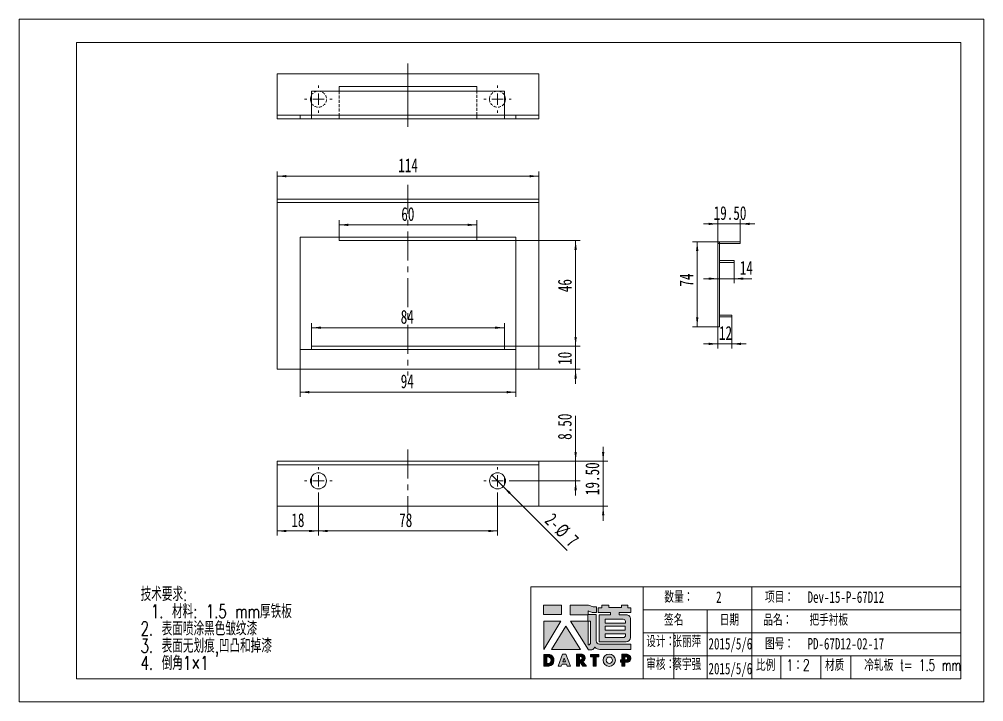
# Model space of a CAD drawing. Header units: millimetres. Extents: x 0 to 840, y 0 to 594.
import ezdxf

# ---------------------------------------------------------------- set-up
doc = ezdxf.new("R2010")
doc.units = ezdxf.units.MM
doc.header["$LTSCALE"] = 2
doc.linetypes.add('CENTERX2', pattern=[20.319999999999997, 12.7, -2.54, 2.54, -2.54])
doc.linetypes.add('HIDDEN', pattern=[1.905, 1.27, -0.635])
doc.layers.add('A-TITLEBLOCK', color=7, linetype='Continuous', lineweight=15)
doc.styles.add('SLDTEXTSTYLE0', font='TXT', dxfattribs={"width": 0.7, "bigfont": 'bigfont'})
doc.styles.add('SLDTEXTSTYLE1', font='TXT', dxfattribs={"width": 0.7})
doc.styles.add('SLDTEXTSTYLE2', font='TXT', dxfattribs={"width": 0.6538461538461539, "bigfont": 'bigfont'})
doc.dimstyles.new('SLDDIMSTYLE0', dxfattribs={"dimtxt": 12, "dimasz": 8.16, "dimexe": 0, "dimexo": 0.0625, "dimgap": 3, "dimtad": 2, "dimrnd": 1e-09, "dimzin": 4, "dimdsep": 46, "dimtxsty": 'SLDTEXTSTYLE1', "dimsah": 1, "dimcen": 0.09, "dimadec": 0, "dimazin": 1, "dimtfac": 1, "dimtmove": 0, "dimatfit": 0, "dimfxl": 0, "dimfrac": 2, "dimtolj": 1, "dimtzin": 12, "dimarcsym": 0})
doc.dimstyles.new('SLDDIMSTYLE1', dxfattribs={"dimtxt": 12, "dimasz": 8.16, "dimexe": 0, "dimexo": 0.0625, "dimgap": 3, "dimtad": 2, "dimrnd": 1e-09, "dimzin": 12, "dimdsep": 46, "dimtxsty": 'SLDTEXTSTYLE1', "dimsah": 1, "dimcen": 0.09, "dimadec": 0, "dimazin": 3, "dimtfac": 1, "dimtmove": 0, "dimatfit": 0, "dimfxl": 0, "dimfrac": 2, "dimtolj": 1, "dimtzin": 12, "dimarcsym": 0})
doc.dimstyles.new('SLDDIMSTYLE2', dxfattribs={"dimtxt": 12, "dimasz": 8.16, "dimexe": 0, "dimexo": 0.0625, "dimgap": 3, "dimtad": 2, "dimrnd": 1e-09, "dimzin": 12, "dimdsep": 46, "dimtxsty": 'SLDTEXTSTYLE1', "dimsah": 1, "dimcen": 0.09, "dimadec": 0, "dimazin": 3, "dimtfac": 1, "dimtofl": 0, "dimtmove": 0, "dimatfit": 3, "dimfxl": 0, "dimfrac": 2, "dimtolj": 1, "dimtzin": 12, "dimarcsym": 0})
doc.dimstyles.new('SLDDIMSTYLE3', dxfattribs={"dimtxt": 12, "dimasz": 8.16, "dimexe": 0, "dimexo": 0.0625, "dimgap": 3, "dimtad": 2, "dimlfac": 0.5, "dimrnd": 1e-09, "dimzin": 12, "dimdsep": 46, "dimtxsty": 'SLDTEXTSTYLE1', "dimsah": 1, "dimcen": 0.09, "dimadec": 0, "dimazin": 3, "dimtfac": 1, "dimtofl": 0, "dimtmove": 0, "dimatfit": 3, "dimfxl": 0, "dimfrac": 2, "dimtolj": 1, "dimtzin": 12, "dimarcsym": 0})
doc.dimstyles.new('SLDDIMSTYLE4', dxfattribs={"dimtxt": 12, "dimasz": 8.16, "dimexe": 0, "dimexo": 0.0625, "dimgap": 3, "dimtad": 2, "dimlfac": 0.5, "dimrnd": 1e-09, "dimzin": 12, "dimdsep": 46, "dimtxsty": 'SLDTEXTSTYLE1', "dimsah": 1, "dimcen": 0.09, "dimadec": 0, "dimazin": 3, "dimtfac": 1, "dimtmove": 0, "dimatfit": 0, "dimfxl": 0, "dimfrac": 2, "dimtolj": 1, "dimtzin": 12, "dimarcsym": 0})
doc.dimstyles.new('SLDDIMSTYLE5', dxfattribs={"dimtxt": 12, "dimasz": 8.16, "dimexe": 0, "dimexo": 0.0625, "dimgap": 3, "dimtad": 2, "dimlfac": 0.5, "dimrnd": 1e-09, "dimzin": 4, "dimdsep": 46, "dimtxsty": 'SLDTEXTSTYLE1', "dimsah": 1, "dimcen": 0.09, "dimadec": 0, "dimazin": 1, "dimtfac": 1, "dimtmove": 0, "dimatfit": 0, "dimfxl": 0, "dimfrac": 2, "dimtolj": 1, "dimtzin": 12, "dimarcsym": 0})
doc.dimstyles.new('SLDDIMSTYLE6', dxfattribs={"dimtxt": 12, "dimasz": 8.16, "dimexe": 0, "dimexo": 0.0625, "dimgap": 3, "dimtad": 2, "dimlfac": 0.5, "dimrnd": 1e-09, "dimzin": 12, "dimdsep": 46, "dimtxsty": 'SLDTEXTSTYLE1', "dimblk1": 'NONE', "dimsah": 1, "dimcen": 0, "dimadec": 0, "dimazin": 3, "dimtfac": 1, "dimtmove": 0, "dimatfit": 3, "dimldrblk": 'NONE', "dimfxl": 0, "dimfrac": 2, "dimtolj": 1, "dimtzin": 12, "dimarcsym": 0})

# ---------------------------------------------------------------- blocks, each defined once
blk = doc.blocks.new('块1')
at = {"linetype": 'Continuous'}
for color, points in [(12, [(15.4596455370124, 44.97355476996511), (15.4596455370124, 53.12236448196359), (-0.1372216441455354, 53.12236448196359), (-0.1372216441455354, 44.97355476996511)]), (12, [(-0.09543941307166293, 14.69460401760685), (14.95752573838749, 39.27206897076373), (-0.09543941307166293, 39.27206897076373)]), (12, [(31.88152853378735, 14.53088856560631), (19.13025121949497, 34.81193337682812), (6.825017551659649, 14.53088856560631)]), (8, [(47.79139594009808, 8.12742517421713), (47.79139594009808, 10.38120950228294), (40.67045756725874, 10.38120950228294), (40.67045756725874, 8.122031448080987), (42.89224604904918, 8.122031448080987), (42.89224604904918, -0.01900495269184162), (45.55238145046637, -0.01900495269184162), (45.55238145046637, 8.12742517421713)])]:
    blk.add_hatch(color=color, dxfattribs=at).paths.add_polyline_path(points, flags=0)
h = blk.add_hatch(color=12, dxfattribs=at)
edge = h.paths.add_edge_path(flags=0)
edge.add_line((38.76789999379105, 45.12124768258788), (38.76789999379105, 48.16997205902108))
edge.add_line((38.76789999379105, 48.16997205902108), (42.21016944663182, 46.68289003672156))
edge.add_line((42.21016944663182, 46.68289003672156), (45.9317201307783, 46.68289003672156))
edge.add_line((45.9317201307783, 46.68289003672156), (45.9317201307783, 51.60847246798652))
edge.add_line((45.9317201307783, 51.60847246798652), (42.8614591419766, 51.60847246798652))
edge.add_line((42.8614591419766, 51.60847246798652), (38.86099373715291, 53.18835830755006))
edge.add_line((38.86099373715291, 53.18835830755006), (22.82944474499205, 53.18835830755006))
edge.add_line((22.82944474499205, 53.18835830755006), (22.82944474499205, 44.85806557514632))
edge.add_line((22.82944474499205, 44.85806557514632), (38.42777796928521, 44.85806557514632))
edge.add_line((38.42777796928521, 44.85806557514632), (38.42777796928521, 44.68959095305915))
edge.add_line((38.42777796928521, 44.68959095305915), (38.42777796928521, 39.36534870503715))
edge.add_line((38.42777796928521, 39.36534870503715), (23.3018771687441, 39.36534870503715))
edge.add_line((23.3018771687441, 39.36534870503715), (38.85989420500314, 14.32735472361125))
edge.add_line((38.85989420500314, 14.32735472361125), (41.94069985035776, 14.32735472361125))
edge.add_arc((41.26090646930182, 17.27629516646864), 3.026279692369295, 282.9811251691751, 345.4172256101924)
edge.add_line((44.18969428837948, 16.51434327345369), (44.18969428837939, 16.62968258682553))
edge.add_line((44.18969428837939, 16.62968258682553), (44.46139510706749, 16.62968258682553))
edge.add_arc((50.27450662388722, 22.80613356426249), 8.481792981655811, 226.7357971412295, 259.3209385163939)
edge.add_line((48.70276667739407, 14.47124030014306), (75.73747808626996, 14.47124030014296))
edge.add_line((75.73747808626996, 14.47124030014296), (75.73747808626996, 19.21978160307659))
edge.add_line((75.73747808626996, 19.21978160307659), (48.58762824408925, 19.21978160307687))
edge.add_arc((48.5876282440515, 22.17696159563977), 2.95717999256276, 180.0000000007004, 270.0000000007314, ccw=False)
edge.add_line((45.63044825148874, 22.17696159560362), (45.63044825148888, 45.12124768258788))
edge.add_line((45.63044825148888, 45.12124768258788), (38.76789999379105, 45.12124768258788))
edge = h.paths.add_edge_path(flags=0)
edge.add_line((39.41845440429393, 18.64423929701617), (38.5780473981493, 18.64423929701617))
edge.add_line((38.5780473981493, 18.64423929701617), (38.58501110354163, 39.25890193341501))
edge.add_line((38.58501110354163, 39.25890193341501), (40.56710152110044, 39.25858465542663))
edge.add_line((40.56710152110044, 39.25858465542663), (40.56710152110044, 19.82560142344691))
edge.add_arc((36.69821349452629, 22.43824971439933), 4.668428606542609, 305.6398792732127, 325.968963113898, ccw=False)
h = blk.add_hatch(color=12, dxfattribs=at)
edge = h.paths.add_edge_path(flags=0)
edge.add_line((75.69093121442305, 46.68542826076473), (75.69093121442305, 50.91886871813395))
edge.add_line((75.69093121442305, 50.91886871813395), (73.28552082021854, 50.91886871813395))
edge.add_line((73.28552082021854, 50.91886871813395), (73.28552082021854, 53.20707771000742))
edge.add_line((73.28552082021854, 53.20707771000742), (67.78749227858239, 53.20707771000742))
edge.add_line((67.78749227858239, 53.20707771000742), (67.78749227858239, 51.03324743993018))
edge.add_line((67.78749227858239, 51.03324743993018), (56.56273245479993, 51.03324743993018))
edge.add_line((56.56273245479993, 51.03324743993018), (56.56273245479993, 53.32145643179415))
edge.add_line((56.56273245479993, 53.32145643179415), (50.68389919003803, 53.32145643179415))
edge.add_line((50.68389919003803, 53.32145643179415), (50.68389919003803, 50.99089082591806))
edge.add_line((50.68389919003803, 50.99089082591806), (47.43551395142909, 50.99089082591806))
edge.add_line((47.43551395142909, 50.99089082591806), (47.43551395142909, 46.77252107390677))
edge.add_line((47.43551395142909, 46.77252107390677), (58.15522189015076, 46.77252107390677))
edge.add_line((58.15522189015076, 46.77252107390677), (58.15522189015076, 44.90676774932623))
edge.add_line((58.15522189015076, 44.90676774932623), (48.1663364909133, 44.90676774932623))
edge.add_line((48.1663364909133, 44.90676774932623), (48.1663364909133, 21.28510279454743))
edge.add_line((48.1663364909133, 21.28510279454743), (71.87973834242777, 21.28510279454743))
edge.add_arc((71.8797383424644, 24.98157778516709), 3.696474990619765, 269.9999999994329, 359.9999999994308)
edge.add_line((75.57621333308417, 24.98157778513031), (75.57621333308427, 41.15825916545758))
edge.add_arc((71.87973834244609, 41.15825916543933), 3.696474990638222, 2.828264897405108e-10, 90.00000000028393)
edge.add_line((71.87973834242777, 44.85473415607755), (65.61115113613657, 44.85473415607759))
edge.add_line((65.61115113613657, 44.85473415607759), (65.61115113613657, 46.68542826076473))
edge.add_line((65.61115113613657, 46.68542826076473), (75.69093121442305, 46.68542826076473))
h.paths.add_polyline_path([(53.47011430738048, 31.35360309238698), (53.47011430738048, 34.78607521918592), (70.99446179674538, 34.78607521918592), (70.99446179674538, 31.35360309238698)], flags=0)
edge = h.paths.add_edge_path(flags=0)
edge.add_line((53.3553964263226, 40.85020978126384), (69.26094218231292, 40.85020978126384))
edge.add_arc((69.2609421822491, 39.00197228603129), 1.848237495232656, -1.9737740331038367e-09, 89.99999999802071, ccw=False)
edge.add_line((71.10917967748186, 39.00197228596765), (71.10917967748186, 37.6464950980746))
edge.add_line((71.10917967748186, 37.6464950980746), (53.3553964263226, 37.6464950980746))
edge.add_line((53.3553964263226, 37.6464950980746), (53.3553964263226, 40.85020978126384))
edge = h.paths.add_edge_path(flags=0)
edge.add_line((53.47011430738048, 24.94633236490662), (53.47011430738048, 28.26442576994581))
edge.add_line((53.47011430738048, 28.26442576994581), (71.22353104790234, 28.26442576994581))
edge.add_line((71.22353104790234, 28.26442576994581), (71.22353104790234, 26.79456986019685))
edge.add_arc((69.37529355265846, 26.79456986015036), 1.848237495243809, -89.99999999855493, 1.440412233932875e-09, ccw=False)
edge.add_line((69.3752935527051, 24.94633236490655), (53.47011430738048, 24.94633236490662))
h = blk.add_hatch(color=8, dxfattribs=at)
edge = h.paths.add_edge_path(flags=0)
edge.add_arc((3.563071413202113, 5.273350855589127), 5.322103356659917, 278.6604405932824, 432.3203452583787)
edge.add_line((5.179366312329847, 10.34408797537993), (0.01524684934950393, 10.34408797537993))
edge.add_line((0.01524684934950393, 10.34408797537993), (0.01524684934950393, 0.01192965307985183))
edge.add_line((0.01524684934950393, 0.01192965307985142), (4.364464618037744, 0.01192965307985142))
edge = h.paths.add_edge_path(flags=0)
edge.add_line((2.635432573056873, 8.081419863129932), (4.241728805396194, 8.081419863129932))
edge.add_arc((3.153678847341634, 5.137238590235699), 3.138798508806139, -65.78573481728489, 69.71773257233048, ccw=False)
edge.add_line((4.441057418883898, 2.274597765329883), (2.635432573056873, 2.274597765329883))
edge.add_line((2.635432573056873, 2.274597765329883), (2.635432573056873, 8.081419863129932))
h = blk.add_hatch(color=8, dxfattribs=at)
h.paths.add_polyline_path([(23.14757612124385, -0.02154317673844566), (19.16910136443273, 10.42911848144595), (16.22198800541353, 10.42911848144595), (12.4318998014098, 0.0008249228036598524), (15.22361258076066, 0.0008249228036598524), (15.88039993783019, 1.84896931795046), (19.6624249042785, 1.84896931795046), (20.33350618268459, -0.02154317673844566)], flags=0)
h.paths.add_polyline_path([(16.59656204531268, 3.840999289555347), (17.74667294189825, 7.117846553579366), (18.93966560265725, 3.840999289555347)], flags=0)
h = blk.add_hatch(color=8, dxfattribs=at)
edge = h.paths.add_edge_path(flags=0)
edge.add_arc((32.76262050212676, 7.197324694492631), 3.306506495649909, 290.6073250211866, 437.2124199352527)
edge.add_line((33.49447309571242, 10.42182108727042), (28.41543587867846, 10.42182108727042))
edge.add_line((28.41543587867846, 10.42182108727042), (28.41543587867846, -0.004886081338955961))
edge.add_line((28.41543587867846, -0.004886081338955475), (31.09939448230437, -0.004886081338955475))
edge.add_line((31.09939448230437, -0.004886081338955475), (31.09939448230437, 4.128611803586018))
edge.add_line((31.09939448230437, 4.128611803586018), (33.85812128968802, -0.04216624726898299))
edge.add_line((33.85812128968802, -0.04216624726898279), (37.10137537660729, -0.04216624726898279))
edge.add_line((37.10137537660729, -0.04216624726898279), (33.92638288218043, 4.10238651602333))
edge = h.paths.add_edge_path(flags=0)
edge.add_arc((31.95189860794512, 7.042968943743507), 1.404553694076378, -77.47302943994771, 76.71957553051169, ccw=False)
edge.add_line((32.25654512008381, 5.671852033270396), (31.07483825880198, 5.671852033270388))
edge.add_line((31.07483825880198, 5.671852033270388), (31.07483825880198, 8.409961240124272))
edge.add_line((31.07483825880198, 8.409961240124272), (32.27454879185832, 8.409961240124272))
h = blk.add_hatch(color=8, dxfattribs=at)
edge = h.paths.add_edge_path(flags=0)
edge.add_arc((57.01573980649943, 5.245906307851777), 5.353273185570425, 0, 360)
edge = h.paths.add_edge_path(flags=0)
edge.add_arc((57.01573980649943, 5.245906307851777), 2.750165771077118, 0, 360)
h = blk.add_hatch(color=8, dxfattribs=at)
edge = h.paths.add_edge_path(flags=0)
edge.add_arc((72.3469482525466, 6.894670098855414), 3.514503244550538, 288.8958684179252, 445.2442177897109)
edge.add_line((72.63833142567154, 10.39707340264212), (72.48469471784567, 10.39707340264212))
edge.add_line((72.48469471784567, 10.39707340264212), (67.95682026929293, 10.39707340264212))
edge.add_line((67.95682026929293, 10.39707340264212), (67.95682026929293, 5.530980597840529))
edge.add_line((67.95682026929293, 5.530980597840529), (66.75539786013852, 5.530980597840529))
edge.add_line((66.75539786013852, 5.530980597840529), (66.75539786013852, 3.555766360574825))
edge.add_line((66.75539786013852, 3.555766360574825), (67.9373951968396, 3.555766360574825))
edge.add_line((67.9373951968396, 3.555766360574825), (67.9373951968396, 0.01335740407877228))
edge.add_line((67.9373951968396, 0.01335740407877249), (70.58067110101072, 0.01335740407877249))
edge.add_line((70.58067110101072, 0.01335740407877249), (70.58067110101072, 3.569567953948787))
edge.add_line((70.58067110101072, 3.569567953948787), (73.48511730057659, 3.569567953948787))
edge = h.paths.add_edge_path(flags=0)
edge.add_arc((71.62401189213051, 6.924808752416715), 1.406127549846548, -79.01085638112971, 72.55127628001378, ccw=False)
edge.add_line((71.89205213510886, 5.544464913157247), (70.54145444546555, 5.544464913157226))
edge.add_line((70.54145444546555, 5.544464913157226), (70.54145444546555, 8.266234302613304))
edge.add_line((70.54145444546555, 8.266234302613304), (72.0456422749508, 8.266234302613304))
at = {"layer": 'A-TITLEBLOCK'}
for p, q in [((15.4596455370124, 53.12236448196359), (-0.1372216441455354, 53.12236448196359)), ((-0.1372216441455354, 53.12236448196359), (-0.1372216441455354, 44.97355476996511)), ((15.4596455370124, 44.97355476996511), (15.4596455370124, 53.12236448196359)), ((38.86099373715291, 53.18835830755006), (22.82944474499205, 53.18835830755006)), ((22.82944474499205, 53.18835830755006), (22.82944474499205, 44.85806557514632)), ((42.8614591419766, 51.60847246798652), (38.86099373715291, 53.18835830755006)), ((45.9317201307783, 51.60847246798652), (42.8614591419766, 51.60847246798652)), ((45.9317201307783, 46.68289003672156), (45.9317201307783, 51.60847246798652)), ((50.68389919003803, 50.99089082591806), (47.43551395142909, 50.99089082591806)), ((47.43551395142909, 50.99089082591806), (47.43551395142909, 46.77252107390677)), ((56.56273245479993, 53.32145643179415), (50.68389919003803, 53.32145643179415)), ((50.68389919003803, 53.32145643179415), (50.68389919003803, 50.99089082591806)), ((56.56273245479993, 51.03324743993018), (56.56273245479993, 53.32145643179415)), ((67.78749227858239, 51.03324743993018), (56.56273245479993, 51.03324743993018)), ((73.28552082021854, 53.20707771000742), (67.78749227858239, 53.20707771000742)), ((67.78749227858239, 53.20707771000742), (67.78749227858239, 51.03324743993018)), ((73.28552082021854, 50.91886871813395), (73.28552082021854, 53.20707771000742)), ((75.69093121442305, 50.91886871813395), (73.28552082021854, 50.91886871813395)), ((75.69093121442305, 46.68542826076473), (75.69093121442305, 50.91886871813395)), ((-0.1372216441455354, 44.97355476996511), (15.4596455370124, 44.97355476996511)), ((22.82944474499205, 44.85806557514632), (38.42777796928521, 44.85806557514632)), ((38.42777796928521, 44.85806557514632), (38.42777796928521, 44.68959095305915)), ((38.42777796928521, 44.68959095305915), (38.42777796928521, 39.36534870503715)), ((38.76789999379105, 48.16997205902108), (42.21016944663182, 46.68289003672156)), ((38.76789999379105, 45.12124768258788), (38.76789999379105, 48.16997205902108)), ((45.63044825148888, 45.12124768258788), (38.76789999379105, 45.12124768258788)), ((42.21016944663182, 46.68289003672156), (45.9317201307783, 46.68289003672156)), ((45.63044825148888, 22.17696159560362), (45.63044825148888, 45.12124768258788)), ((47.43551395142909, 46.77252107390677), (58.15522189015076, 46.77252107390677)), ((58.15522189015076, 44.90676774932623), (48.1663364909133, 44.90676774932623)), ((48.1663364909133, 44.90676774932623), (48.1663364909133, 21.28510279454743)), ((58.15522189015076, 46.77252107390677), (58.15522189015076, 44.90676774932623)), ((65.61115113613657, 44.85473415607759), (65.61115113613657, 46.68542826076473)), ((65.61115113613657, 46.68542826076473), (75.69093121442305, 46.68542826076473)), ((71.87973834242777, 44.85473415607759), (65.61115113613657, 44.85473415607759)), ((14.95752573838749, 39.27206897076373), (-0.09543941307166293, 39.27206897076373)), ((-0.09543941307166293, 39.27206897076373), (-0.09543941307166293, 14.69460401760685)), ((-0.09543941307166293, 14.69460401760685), (14.95752573838749, 39.27206897076373)), ((19.13025121949497, 34.81193337682812), (6.825017551659649, 14.53088856560631)), ((31.88152853378735, 14.53088856560631), (19.13025121949497, 34.81193337682812)), ((38.42777796928521, 39.36534870503715), (23.3018771687441, 39.36534870503715)), ((23.3018771687441, 39.36534870503715), (38.85989420500314, 14.32735472361125)), ((38.5780473981493, 18.64423929701617), (38.58501110354163, 39.25890193341501)), ((38.58501110354163, 39.25890193341501), (40.56710152110044, 39.25858465542663)), ((40.56710152110044, 39.25858465542663), (40.56710152110044, 19.82560142344691)), ((53.3553964263226, 37.6464950980746), (53.3553964263226, 40.85020978126384)), ((53.3553964263226, 40.85020978126384), (69.26094218231292, 40.85020978126384)), ((71.10917967748186, 37.6464950980746), (53.3553964263226, 37.6464950980746)), ((53.47011430738048, 31.35360309238698), (53.47011430738048, 34.78607521918592)), ((53.47011430738048, 34.78607521918592), (70.99446179674538, 34.78607521918592)), ((70.99446179674538, 34.78607521918592), (70.99446179674538, 31.35360309238698)), ((71.10917967748186, 39.00197228596765), (71.10917967748186, 37.6464950980746)), ((75.57621333308427, 24.98157778513031), (75.57621333308427, 41.15825916545758)), ((70.99446179674538, 31.35360309238698), (53.47011430738048, 31.35360309238698)), ((53.47011430738048, 24.94633236490662), (53.47011430738048, 28.26442576994581)), ((53.47011430738048, 28.26442576994581), (71.22353104790234, 28.26442576994581)), ((71.22353104790234, 28.26442576994581), (71.22353104790234, 26.79456986019685)), ((39.41845440429393, 18.64423929701617), (38.5780473981493, 18.64423929701617)), ((48.1663364909133, 21.28510279454743), (71.87973834242777, 21.28510279454743)), ((75.73747808626996, 19.21978160307659), (48.58762824408925, 19.21978160307687)), ((69.3752935527051, 24.94633236490662), (53.47011430738048, 24.94633236490662)), ((75.73747808626996, 14.47124030014296), (75.73747808626996, 19.21978160307659)), ((5.179366312329847, 10.34408797537993), (0.01524684934950393, 10.34408797537993)), ((0.01524684934950393, 10.34408797537993), (0.01524684934950393, 0.01192965307985142)), ((6.825017551659649, 14.53088856560631), (31.88152853378735, 14.53088856560631)), ((16.22198800541353, 10.42911848144595), (12.4318998014098, 0.0008249228036598524)), ((19.16910136443273, 10.42911848144595), (16.22198800541353, 10.42911848144595)), ((23.14757612124385, -0.02154317673844566), (19.16910136443273, 10.42911848144595)), ((33.49447309571242, 10.42182108727042), (28.41543587867846, 10.42182108727042)), ((28.41543587867846, 10.42182108727042), (28.41543587867846, -0.004886081338955475)), ((31.07483825880198, 5.671852033270388), (31.07483825880198, 8.409961240124272)), ((31.07483825880198, 8.409961240124272), (32.27454879185832, 8.409961240124272)), ((38.85989420500314, 14.32735472361125), (41.94069985035776, 14.32735472361125)), ((47.79139594009808, 10.38120950228294), (40.67045756725874, 10.38120950228294)), ((40.67045756725874, 10.38120950228294), (40.67045756725874, 8.122031448080987)), ((44.18969428837939, 16.51434327345372), (44.18969428837939, 16.62968258682553)), ((44.18969428837939, 16.62968258682553), (44.46139510706749, 16.62968258682553)), ((47.79139594009808, 8.12742517421713), (47.79139594009808, 10.38120950228294)), ((48.70276667739405, 14.47124030014296), (75.73747808626996, 14.47124030014296)), ((72.48469471784567, 10.39707340264212), (67.95682026929293, 10.39707340264212)), ((67.95682026929293, 10.39707340264212), (67.95682026929293, 5.530980597840529)), ((72.63833142567154, 10.39707340264212), (72.48469471784567, 10.39707340264212)), ((0.01524684934950393, 0.01192965307985142), (4.364464618037744, 0.01192965307985142)), ((2.635432573056873, 2.274597765329883), (2.635432573056873, 8.081419863129932)), ((2.635432573056873, 8.081419863129932), (4.241728805396194, 8.081419863129932)), ((4.441057418883898, 2.274597765329883), (2.635432573056873, 2.274597765329883)), ((12.4318998014098, 0.0008249228036598524), (15.22361258076066, 0.0008249228036598524)), ((15.22361258076066, 0.0008249228036598524), (15.88039993783019, 1.84896931795046)), ((15.88039993783019, 1.84896931795046), (19.6624249042785, 1.84896931795046)), ((16.59656204531268, 3.840999289555347), (17.74667294189825, 7.117846553579366)), ((18.93966560265725, 3.840999289555347), (16.59656204531268, 3.840999289555347)), ((17.74667294189825, 7.117846553579366), (18.93966560265725, 3.840999289555347)), ((19.6624249042785, 1.84896931795046), (20.33350618268459, -0.02154317673844566)), ((32.25654512008381, 5.671852033270388), (31.07483825880198, 5.671852033270388)), ((31.09939448230437, -0.004886081338955475), (31.09939448230437, 4.128611803586018)), ((31.09939448230437, 4.128611803586018), (33.85812128968802, -0.04216624726898279)), ((37.10137537660729, -0.04216624726898279), (33.92638288218043, 4.10238651602333)), ((40.67045756725874, 8.122031448080987), (42.89224604904918, 8.122031448080987)), ((42.89224604904918, 8.122031448080987), (42.89224604904918, -0.01900495269184162)), ((45.55238145046637, -0.01900495269184162), (45.55238145046637, 8.12742517421713)), ((45.55238145046637, 8.12742517421713), (47.79139594009808, 8.12742517421713)), ((67.95682026929293, 5.530980597840529), (66.75539786013852, 5.530980597840529)), ((66.75539786013852, 5.530980597840529), (66.75539786013852, 3.555766360574825)), ((66.75539786013852, 3.555766360574825), (67.9373951968396, 3.555766360574825)), ((67.9373951968396, 3.555766360574825), (67.9373951968396, 0.01335740407877249)), ((67.9373951968396, 0.01335740407877249), (70.58067110101072, 0.01335740407877249)), ((70.54145444546555, 5.544464913157226), (70.54145444546555, 8.266234302613304)), ((70.54145444546555, 8.266234302613304), (72.0456422749508, 8.266234302613304)), ((71.89205213510886, 5.544464913157226), (70.54145444546555, 5.544464913157226)), ((70.58067110101072, 0.01335740407877249), (70.58067110101072, 3.569567953948787)), ((70.58067110101072, 3.569567953948787), (73.48511730057659, 3.569567953948787)), ((20.33350618268459, -0.02154317673844566), (23.14757612124385, -0.02154317673844566)), ((28.41543587867846, -0.004886081338955475), (31.09939448230437, -0.004886081338955475)), ((33.85812128968802, -0.04216624726898279), (37.10137537660729, -0.04216624726898279)), ((42.89224604904918, -0.01900495269184162), (45.55238145046637, -0.01900495269184162))]:
    blk.add_line(p, q, dxfattribs=at)
for radius in [5.353273185570423, 2.750165771077121]:
    blk.add_circle((57.01573980649943, 5.245906307851777), radius, dxfattribs=at)
for centre, radius, start, end in [((71.87973834244609, 41.15825916543933), 3.696474990638258, 2.828264897405108e-10, 90.00000000028393), ((69.2609421822491, 39.00197228603129), 1.848237495232766, 359.9999999980279, 89.99999999802154), ((69.37529355265846, 26.79456986015036), 1.848237495243879, 270.0000000014467, 1.44122564053541e-09), ((36.69821349452629, 22.43824971439933), 4.668428606542613, 305.6398792732136, 325.9689631138988), ((48.5876282440515, 22.17696159563977), 2.957179992562899, 180.0000000007012, 270.0000000007323), ((71.8797383424644, 24.98157778516709), 3.696474990619862, 269.9999999994329, 359.9999999994308), ((3.563071413202113, 5.273350855589127), 5.322103356659929, 278.6604405932824, 72.32034525837781), ((31.95189860794512, 7.042968943743507), 1.404553694076386, 282.5269705600539, 76.71957553051254), ((32.76262050212676, 7.197324694492631), 3.306506495649912, 290.6073250211866, 77.21241993525202), ((41.26090646930182, 17.27629516646864), 3.026279692369397, 282.9811251691751, 345.4172256101924), ((50.27450662388722, 22.80613356426249), 8.481792981655907, 226.7357971412295, 259.3209385163939), ((72.3469482525466, 6.894670098855414), 3.514503244550554, 288.8958684179252, 85.24421778971008), ((3.153678847341634, 5.137238590235699), 3.138798508806141, 294.2142651827166, 69.71773257233134), ((71.62401189213051, 6.924808752416715), 1.40612754984657, 280.9891436188718, 72.55127628001459)]:
    blk.add_arc(centre, radius, start, end, dxfattribs=at)
blk = doc.blocks.new('SW_NOTE_0')
at = {"layer": 'A-TITLEBLOCK', "color": 0, "char_height": 12, "attachment_point": 1, "style": 'SLDTEXTSTYLE0'}
for s, insert in [('\\M+18B5A术\\M+19776\\M+18B81:', (0, 15.46881287726358)), ('1. \\M+18DDE\\M+197BF: 1.5 mm\\M+18CFA铁\\M+194C2', (9.000000000000007, 0.4688132125397065)), ('2. \\M+1955C\\M+196CA喷涂\\M+1FC4B\\M+19046皱纹\\M+18EBD', (0, -14.53118645218417)), ('3. \\M+1955C\\M+196CA\\M+19DD9划\\M+18DAD,\\M+1899A\\M+193CA\\M+19861\\M+19D7B\\M+18EBD', (0, -29.53118611690804)), ('4. \\M+1937C\\M+18A701\\M+1817E1', (0, -44.53118578163191))]:
    blk.add_mtext(s, dxfattribs=dict(at, insert=insert))
blk = doc.blocks.new('_D')
at = {"layer": 'A-TITLEBLOCK'}
for p, q in [((608.6748715921565, 399.3643930138804), (608.6748715921565, 420.344873644441)), ((628.1748715921565, 400.8643930138804), (628.1748715921565, 420.344873644441)), ((608.6748715921565, 416.344873644441), (595.9748715921564, 416.344873644441)), ((628.1748715921565, 416.344873644441), (608.6748715921565, 416.344873644441)), ((628.1748715921565, 416.344873644441), (640.8748715921565, 416.344873644441))]:
    blk.add_line(p, q, dxfattribs=at)
for points in [[(608.6748715921565, 416.344873644441), (600.5148715921565, 417.360873644441), (600.5148715921565, 415.328873644441)], [(628.1748715921565, 416.344873644441), (636.3348715921564, 415.328873644441), (636.3348715921564, 417.360873644441)]]:
    blk.add_solid(points, dxfattribs=at)
at = {"layer": 'A-TITLEBLOCK', "insert": (604.921023008065, 431.8136867545352), "char_height": 12, "attachment_point": 1, "style": 'SLDTEXTSTYLE1'}
blk.add_mtext('19.50', dxfattribs=at)
blk = doc.blocks.new('_D_1')
at = {"layer": 'A-TITLEBLOCK'}
for p, q in [((622.6748715921565, 382.8643930138804), (622.6748715921565, 364.6600334368126)), ((608.6748715921565, 368.6600334368126), (595.9748715921564, 368.6600334368126)), ((622.6748715921565, 368.6600334368126), (608.6748715921565, 368.6600334368126)), ((622.6748715921565, 368.6600334368126), (638.2640018732795, 368.6600334368126))]:
    blk.add_line(p, q, dxfattribs=at)
for points in [[(608.6748715921565, 368.6600334368126), (600.5148715921565, 369.6760334368126), (600.5148715921565, 367.6440334368125)], [(622.6748715921565, 368.6600334368126), (630.8348715921564, 367.6440334368125), (630.8348715921564, 369.6760334368126)]]:
    blk.add_solid(points, dxfattribs=at)
at = {"layer": 'A-TITLEBLOCK', "insert": (627.73066811725, 384.1288465469067), "char_height": 12, "attachment_point": 1, "style": 'SLDTEXTSTYLE1'}
blk.add_mtext('14', dxfattribs=at)
blk = doc.blocks.new('_D_2')
at = {"layer": 'A-TITLEBLOCK'}
for p, q in [((620.6748715921565, 335.3643930138804), (620.6748715921565, 307.9041586884655)), ((608.6748715921565, 326.8643930138804), (608.6748715921565, 307.9041586884655)), ((608.6748715921565, 311.9041586884655), (595.9748715921564, 311.9041586884655)), ((620.6748715921565, 311.9041586884655), (608.6748715921565, 311.9041586884655)), ((620.6748715921565, 311.9041586884655), (633.3748715921565, 311.9041586884655))]:
    blk.add_line(p, q, dxfattribs=at)
for points in [[(608.6748715921565, 311.9041586884655), (600.5148715921565, 312.9201586884655), (600.5148715921565, 310.8881586884655)], [(620.6748715921565, 311.9041586884655), (628.8348715921564, 310.8881586884655), (628.8348715921564, 312.9201586884655)]]:
    blk.add_solid(points, dxfattribs=at)
at = {"layer": 'A-TITLEBLOCK', "insert": (609.5563258660166, 327.3729717985597), "char_height": 12, "attachment_point": 1, "style": 'SLDTEXTSTYLE1'}
blk.add_mtext('12', dxfattribs=at)
blk = doc.blocks.new('_D_3')
at = {"layer": 'A-TITLEBLOCK'}
for p, q in [((610.1748715921565, 400.8643930138804), (586.6301817275742, 400.8643930138804)), ((590.6301817275742, 400.8643930138804), (590.6301817275742, 326.8643930138804)), ((608.6748715921565, 326.8643930138804), (586.6301817275742, 326.8643930138804))]:
    blk.add_line(p, q, dxfattribs=at)
for points in [[(590.6301817275742, 400.8643930138804), (589.6141817275742, 392.7043930138804), (591.6461817275741, 392.7043930138804)], [(590.6301817275742, 326.8643930138804), (591.6461817275741, 335.0243930138805), (589.6141817275742, 335.0243930138805)]]:
    blk.add_solid(points, dxfattribs=at)
at = {"layer": 'A-TITLEBLOCK', "insert": (575.16136861748, 361.7142447471573), "char_height": 12, "attachment_point": 1, "rotation": 90.00000000000041, "style": 'SLDTEXTSTYLE1'}
blk.add_mtext('74', dxfattribs=at)
blk = doc.blocks.new('_D_4')
at = {"layer": 'A-TITLEBLOCK'}
for p, q in [((224.7112253738954, 437.8643930138805), (224.7112253738954, 461.8643930138803)), ((224.7112253738954, 457.8643930138803), (452.7112253738954, 457.8643930138803)), ((452.7112253738954, 437.8643930138805), (452.7112253738954, 461.8643930138803))]:
    blk.add_line(p, q, dxfattribs=at)
for points in [[(224.7112253738954, 457.8643930138803), (232.8712253738954, 456.8483930138803), (232.8712253738954, 458.8803930138803)], [(452.7112253738954, 457.8643930138803), (444.5512253738954, 458.8803930138803), (444.5512253738954, 456.8483930138803)]]:
    blk.add_solid(points, dxfattribs=at)
at = {"layer": 'A-TITLEBLOCK', "insert": (330.2360749460001, 473.3332061239745), "char_height": 12, "attachment_point": 1, "style": 'SLDTEXTSTYLE1'}
blk.add_mtext('114', dxfattribs=at)
blk = doc.blocks.new('_D_5')
at = {"layer": 'A-TITLEBLOCK'}
for p, q in [((278.7112253738954, 404.8643930138804), (278.7112253738954, 419.4860679467165)), ((398.7112253738954, 415.4860679467165), (278.7112253738954, 415.4860679467165)), ((398.7112253738954, 404.8643930138804), (398.7112253738954, 419.4860679467165))]:
    blk.add_line(p, q, dxfattribs=at)
for points in [[(278.7112253738954, 415.4860679467165), (286.8712253738955, 414.4700679467165), (286.8712253738955, 416.5020679467165)], [(398.7112253738954, 415.4860679467165), (390.5512253738954, 416.5020679467165), (390.5512253738954, 414.4700679467165)]]:
    blk.add_solid(points, dxfattribs=at)
at = {"layer": 'A-TITLEBLOCK', "insert": (332.8777420922357, 430.9548810568107), "char_height": 12, "attachment_point": 1, "style": 'SLDTEXTSTYLE1'}
blk.add_mtext('60', dxfattribs=at)
blk = doc.blocks.new('_D_6')
at = {"layer": 'A-TITLEBLOCK'}
for p, q in [((254.7112253738954, 309.8643930138805), (254.7112253738954, 329.9704386281134)), ((422.7112253738955, 309.8643930138806), (422.7112253738955, 329.9704386281134)), ((422.7112253738955, 325.9704386281134), (254.7112253738954, 325.9704386281134))]:
    blk.add_line(p, q, dxfattribs=at)
for points in [[(254.7112253738954, 325.9704386281134), (262.8712253738955, 324.9544386281134), (262.8712253738955, 326.9864386281134)], [(422.7112253738955, 325.9704386281134), (414.5512253738955, 326.9864386281134), (414.5512253738955, 324.9544386281134)]]:
    blk.add_solid(points, dxfattribs=at)
at = {"layer": 'A-TITLEBLOCK', "insert": (332.3705608621586, 341.4392517382076), "char_height": 12, "attachment_point": 1, "style": 'SLDTEXTSTYLE1'}
blk.add_mtext('84', dxfattribs=at)
blk = doc.blocks.new('_D_7')
at = {"layer": 'A-TITLEBLOCK'}
for p, q in [((244.7112253738955, 306.8643930138805), (244.7112253738955, 265.8643930138804)), ((432.7112253738956, 306.8643930138805), (432.7112253738956, 265.8643930138804)), ((432.7112253738956, 269.8643930138804), (244.7112253738955, 269.8643930138804))]:
    blk.add_line(p, q, dxfattribs=at)
for points in [[(244.7112253738955, 269.8643930138804), (252.8712253738955, 268.8483930138804), (252.8712253738955, 270.8803930138804)], [(432.7112253738956, 269.8643930138804), (424.5512253738955, 270.8803930138804), (424.5512253738955, 268.8483930138804)]]:
    blk.add_solid(points, dxfattribs=at)
at = {"layer": 'A-TITLEBLOCK', "insert": (332.3705608621586, 285.3332061239746), "char_height": 12, "attachment_point": 1, "style": 'SLDTEXTSTYLE1'}
blk.add_mtext('94', dxfattribs=at)
blk = doc.blocks.new('_D_8')
at = {"layer": 'A-TITLEBLOCK'}
for p, q in [((484.7112253738956, 309.8643930138806), (484.7112253738956, 322.5643930138806)), ((422.7112253738955, 309.8643930138806), (488.7112253738956, 309.8643930138806)), ((484.7112253738956, 289.8643930138804), (484.7112253738956, 309.8643930138806)), ((452.7112253738955, 289.8643930138804), (488.7112253738956, 289.8643930138804)), ((484.7112253738956, 289.8643930138804), (484.7112253738956, 277.1643930138804))]:
    blk.add_line(p, q, dxfattribs=at)
for points in [[(484.7112253738956, 309.8643930138806), (485.7272253738956, 318.0243930138806), (483.6952253738955, 318.0243930138806)], [(484.7112253738956, 289.8643930138804), (483.6952253738955, 281.7043930138804), (485.7272253738956, 281.7043930138804)]]:
    blk.add_solid(points, dxfattribs=at)
at = {"layer": 'A-TITLEBLOCK', "insert": (469.2424122638014, 293.6160566095215), "char_height": 12, "attachment_point": 1, "rotation": 90, "style": 'SLDTEXTSTYLE1'}
blk.add_mtext('10', dxfattribs=at)
blk = doc.blocks.new('_D_9')
at = {"layer": 'A-TITLEBLOCK'}
for p, q in [((398.7112253738954, 401.8643930138804), (488.7112253738956, 401.8643930138804)), ((484.7112253738956, 309.8643930138806), (484.7112253738956, 401.8643930138804)), ((422.7112253738955, 309.8643930138806), (488.7112253738956, 309.8643930138806))]:
    blk.add_line(p, q, dxfattribs=at)
for points in [[(484.7112253738956, 401.8643930138804), (483.6952253738956, 393.7043930138803), (485.7272253738956, 393.7043930138803)], [(484.7112253738956, 309.8643930138806), (485.7272253738956, 318.0243930138806), (483.6952253738956, 318.0243930138806)]]:
    blk.add_solid(points, dxfattribs=at)
at = {"layer": 'A-TITLEBLOCK', "insert": (469.2424122638014, 356.9082879853759), "char_height": 12, "attachment_point": 1, "rotation": 90.00000000000001, "style": 'SLDTEXTSTYLE1'}
blk.add_mtext('46', dxfattribs=at)
blk = doc.blocks.new('SW_CENTERMARKSYMBOL_0')
at = {"layer": 'A-TITLEBLOCK', "color": 0}
for p, q in [((0, 10.00000000000001), (0, 12.00000000000001)), ((-9.999999999999954, 0), (-11.99999999999998, 0)), ((0, 0), (-5.000000000000004, 0)), ((0, 0), (0, 5.000000000000004)), ((0, 0), (0, -5.000000000000004)), ((0, 0), (5.000000000000004, 0)), ((10.00000000000001, 0), (12.00000000000001, 0)), ((0, -10.00000000000001), (0, -12.00000000000001))]:
    blk.add_line(p, q, dxfattribs=at)
blk = doc.blocks.new('SW_CENTERMARKSYMBOL_1')
at = {"layer": 'A-TITLEBLOCK', "color": 0}
for p, q in [((0, 10.00000000000001), (0, 12.00000000000001)), ((-10.00000000000001, 0), (-12.00000000000001, 0)), ((0, 0), (-5.000000000000004, 0)), ((0, 0), (0, 5.000000000000004)), ((0, 0), (0, -5.000000000000004)), ((0, 0), (5.000000000000004, 0)), ((10.00000000000001, 0), (12.00000000000001, 0)), ((0, -10.00000000000001), (0, -12.00000000000001))]:
    blk.add_line(p, q, dxfattribs=at)
blk = doc.blocks.new('_D_10')
at = {"layer": 'A-TITLEBLOCK'}
for p, q in [((260.7112253738954, 180.6699044106252), (260.7112253738953, 145.0264576653166)), ((224.7112253738954, 170.6699044106253), (224.7112253738953, 145.0264576653167)), ((260.7112253738953, 149.0264576653166), (224.7112253738953, 149.0264576653167))]:
    blk.add_line(p, q, dxfattribs=at)
for points in [[(224.7112253738953, 149.0264576653167), (232.8712253738953, 148.0104576653167), (232.8712253738953, 150.0424576653167)], [(260.7112253738953, 149.0264576653166), (252.5512253738953, 150.0424576653166), (252.5512253738953, 148.0104576653166)]]:
    blk.add_solid(points, dxfattribs=at)
at = {"layer": 'A-TITLEBLOCK', "insert": (237.0892215293865, 164.4952707754109), "char_height": 12, "attachment_point": 1, "style": 'SLDTEXTSTYLE1'}
blk.add_mtext('18', dxfattribs=at)
blk = doc.blocks.new('_D_11')
at = {"layer": 'A-TITLEBLOCK'}
for p, q in [((260.7112253738954, 180.6699044106252), (260.7112253738954, 145.0264576653118)), ((416.7112253738955, 180.6699044106247), (416.7112253738955, 145.0264576653118)), ((260.7112253738954, 149.0264576653118), (416.7112253738955, 149.0264576653118))]:
    blk.add_line(p, q, dxfattribs=at)
for points in [[(260.7112253738954, 149.0264576653118), (268.8712253738955, 148.0104576653118), (268.8712253738955, 150.0424576653118)], [(416.7112253738955, 149.0264576653118), (408.5512253738955, 150.0424576653118), (408.5512253738955, 148.0104576653118)]]:
    blk.add_solid(points, dxfattribs=at)
at = {"layer": 'A-TITLEBLOCK', "insert": (331.0220916153908, 164.4952707754061), "char_height": 12, "attachment_point": 1, "style": 'SLDTEXTSTYLE1'}
blk.add_mtext('78', dxfattribs=at)
blk = doc.blocks.new('_D_12')
at = {"layer": 'A-TITLEBLOCK'}
for p, q in [((484.7112253738954, 209.6699044106244), (484.7112253738956, 249.4060908591147)), ((452.7112253738955, 209.6699044106246), (488.7112253738954, 209.6699044106244)), ((484.7112253738954, 192.6699044106245), (484.7112253738954, 209.6699044106244)), ((428.7112253738955, 192.6699044106247), (488.7112253738954, 192.6699044106245)), ((484.7112253738954, 192.6699044106245), (484.7112253738953, 179.9699044106245))]:
    blk.add_line(p, q, dxfattribs=at)
for points in [[(484.7112253738954, 209.6699044106244), (485.7272253738955, 217.8299044106244), (483.6952253738955, 217.8299044106244)], [(484.7112253738954, 192.6699044106245), (483.6952253738953, 184.5099044106245), (485.7272253738954, 184.5099044106245)]]:
    blk.add_solid(points, dxfattribs=at)
at = {"layer": 'A-TITLEBLOCK', "insert": (469.2424122638012, 228.3727572446461), "char_height": 12, "attachment_point": 1, "rotation": 89.99999999999982, "style": 'SLDTEXTSTYLE1'}
blk.add_mtext('8.50', dxfattribs=at)
blk = doc.blocks.new('_D_13')
at = {"layer": 'A-TITLEBLOCK'}
for q in [(411.7614779055896, 197.6196518789305), (477.2689553080139, 132.1121744765064)]:
    blk.add_line((421.6609728422013, 187.7201569423188), q, dxfattribs=at)
blk.add_solid([(421.6609728422013, 187.7201569423188), (426.7125436869981, 181.2317451181511), (428.1493846663691, 182.6685860975221)], dxfattribs=at)
at = {"layer": 'A-TITLEBLOCK', "char_height": 12, "attachment_point": 1, "rotation": 315.0000000000008, "style": 'SLDTEXTSTYLE1'}
for s, insert in [('2-', (465.5110263902726, 165.64325752998)), ('%%c', (474.5030677153286, 156.7219267629244)), ('7', (484.4432221539724, 146.7110617662808))]:
    blk.add_mtext(s, dxfattribs=dict(at, insert=insert))
blk = doc.blocks.new('_NONE')
blk = doc.blocks.new('_D_14')
at = {"layer": 'A-TITLEBLOCK'}
for p, q in [((508.7112253738954, 209.6699044106244), (508.7112253738956, 222.3699044106243)), ((452.7112253738955, 209.6699044106246), (512.7112253738954, 209.6699044106244)), ((508.7112253738952, 170.6699044106244), (508.7112253738954, 209.6699044106244)), ((452.7112253738954, 170.6699044106246), (512.7112253738952, 170.6699044106244)), ((508.7112253738952, 170.6699044106244), (508.7112253738951, 157.9699044106244))]:
    blk.add_line(p, q, dxfattribs=at)
for points in [[(508.7112253738954, 209.6699044106244), (509.7272253738955, 217.8299044106244), (507.6952253738955, 217.8299044106244)], [(508.7112253738952, 170.6699044106244), (507.6952253738951, 162.5099044106244), (509.7272253738952, 162.5099044106244)]]:
    blk.add_solid(points, dxfattribs=at)
at = {"layer": 'A-TITLEBLOCK', "insert": (493.2424122638012, 180.2286984508861), "char_height": 12, "attachment_point": 1, "rotation": 89.99999999999982, "style": 'SLDTEXTSTYLE1'}
blk.add_mtext('19.50', dxfattribs=at)
blk = doc.blocks.new('SW_CENTERMARKSYMBOL_2')
at = {"layer": 'A-TITLEBLOCK', "color": 0}
for p, q in [((0, 9.99999999999998), (0, 12.00000000000001)), ((-9.999999999999954, 0), (-11.99999999999998, 0)), ((0, 0), (-5.000000000000004, 0)), ((0, 0), (0, 5.000000000000004)), ((0, 0), (0, -5.000000000000004)), ((0, 0), (5.000000000000004, 0)), ((10.00000000000001, 0), (12.00000000000001, 0)), ((0, -10.00000000000001), (0, -12.00000000000001))]:
    blk.add_line(p, q, dxfattribs=at)
blk = doc.blocks.new('SW_CENTERMARKSYMBOL_3')
at = {"layer": 'A-TITLEBLOCK', "color": 0}
for p, q in [((0, 10.00000000000001), (0, 12.00000000000001)), ((-10.00000000000001, 0), (-12.00000000000001, 0)), ((0, 0), (-5.000000000000004, 0)), ((0, 0), (0, 5.000000000000004)), ((0, 0), (0, -5.000000000000004)), ((0, 0), (5.000000000000004, 0)), ((10.00000000000001, 0), (12.00000000000001, 0)), ((0, -9.99999999999998), (0, -12.00000000000001))]:
    blk.add_line(p, q, dxfattribs=at)

msp = doc.modelspace()

# ---------------------------------------------------------------- linework, layer by layer
at = {"color": 7, "linetype": 'Continuous', "lineweight": 15}
for p, q in [((224.7112253142909, 546.915653127821), (452.7112254335002, 546.915653127821)), ((224.7112253142909, 510.9156523492353), (224.7112253142909, 546.915653127821)), ((452.7112254335002, 510.9156523492353), (452.7112254335002, 546.915653127821)), ((422.7112242414073, 531.9156525317745), (254.7112265063838, 531.9156525317745)), ((254.7112265063838, 531.9156525317745), (254.7112265063838, 510.9156523492353)), ((398.7112240327911, 535.9156531874256), (278.7112267150001, 535.9156531874256)), ((278.7112267150001, 535.9156531874256), (278.7112267150001, 531.9156525317745)), ((398.7112240327911, 531.9156525317745), (398.7112240327911, 535.9156531874256)), ((422.7112242414073, 510.9156523492353), (422.7112242414073, 531.9156525317745)), ((224.7112253142909, 510.9156523492353), (224.7112253142909, 507.9156523231583)), ((224.7112253142909, 510.9156523492353), (452.7112254335002, 510.9156523492353)), ((224.7112253142909, 507.9156523231583), (452.7112254335002, 507.9156523231583)), ((452.7112254335002, 510.9156523492353), (452.7112254335002, 507.9156523231583)), ((224.7112253142909, 437.8643930138805), (224.7112253142909, 434.8643929878035)), ((224.7112253142909, 437.8643930138805), (452.7112254335002, 437.8643930138805)), ((452.7112254335002, 437.8643930138805), (452.7112254335002, 434.8643929878035)), ((224.7112253142909, 434.8643929878035), (452.7112254335002, 434.8643929878035)), ((224.7112253142909, 289.8643911065319), (224.7112253142909, 434.8643929878035)), ((452.7112254335002, 289.8643911065319), (452.7112254335002, 434.8643929878035)), ((278.7112267150001, 404.8643931926944), (244.7112285925463, 404.8643931926944)), ((244.7112285925463, 404.8643931926944), (244.7112285925463, 306.8643957556941)), ((278.7112267150001, 401.8643945636013), (278.7112267150001, 404.8643931926944)), ((398.7112240327911, 404.8643931926944), (278.7112267150001, 404.8643931926944)), ((398.7112240327911, 401.8643945636013), (398.7112240327911, 404.8643931926944)), ((432.7112221552447, 404.8643931926944), (398.7112240327911, 404.8643931926944)), ((432.7112221552447, 306.8643957556941), (432.7112221552447, 404.8643931926944)), ((398.7112240327911, 401.8643945636013), (278.7112267150001, 401.8643945636013)), ((610.174871605195, 399.3643930008419), (608.6748715921565, 399.3643930008419)), ((608.6748715921565, 326.8643920602061), (608.6748715921565, 399.3643930008419)), ((610.174871605195, 400.8643930138804), (628.1748719944878, 400.8643930138804)), ((610.174871605195, 399.3643930008419), (610.174871605195, 400.8643930138804)), ((610.174871605195, 399.3643930008419), (628.1748719944878, 399.3643930008419)), ((610.174871605195, 326.8643920602061), (610.174871605195, 399.3643930008419)), ((628.1748719944878, 400.8643930138804), (628.1748719944878, 399.3643930008419)), ((622.6748720242902, 384.3643931032874), (610.174871605195, 384.3643931032874)), ((622.6748720242902, 382.8643937887408), (610.174871605195, 382.8643937887408)), ((622.6748720242902, 382.8643937887408), (622.6748720242902, 384.3643931032874)), ((620.6748716964646, 336.8643899740435), (610.174871605195, 336.8643899740435)), ((620.6748716964646, 336.8643899740435), (620.6748716964646, 335.3643943847873)), ((620.6748716964646, 335.3643943847873), (610.174871605195, 335.3643943847873)), ((610.174871605195, 326.8643920602061), (608.6748715921565, 326.8643920602061)), ((244.7112285925463, 306.8643957556941), (254.7112265063838, 306.8643957556941)), ((422.7112242414073, 309.8643869342067), (254.7112265063838, 309.8643869342067)), ((254.7112265063838, 309.8643869342067), (254.7112265063838, 306.8643957556941)), ((422.7112242414073, 306.8643957556941), (254.7112265063838, 306.8643957556941)), ((422.7112242414073, 309.8643869342067), (422.7112242414073, 306.8643957556941)), ((422.7112242414073, 306.8643957556941), (432.7112221552447, 306.8643957556941)), ((224.7112253142909, 289.8643911065319), (452.7112254335002, 289.8643911065319)), ((224.7112253142909, 209.669904410625), (224.7112253142909, 206.6699043845479)), ((224.7112253142909, 209.669904410625), (452.7112254335002, 209.669904410625)), ((224.7112253142909, 206.6699043845479), (452.7112254335002, 206.6699043845479)), ((224.7112253142909, 206.6699043845479), (224.7112253142909, 170.6699036059622)), ((452.7112254335002, 209.669904410625), (452.7112254335002, 206.6699043845479)), ((452.7112254335002, 206.6699043845479), (452.7112254335002, 170.6699036059622)), ((254.7112265063838, 189.0643533317094), (254.7112265063838, 196.2754555044417)), ((422.7112242414073, 196.2754555044417), (422.7112242414073, 189.0643533317094)), ((224.7112253142909, 170.6699036059622), (452.7112254335002, 170.6699036059622))]:
    msp.add_line(p, q, dxfattribs=at)
at = {"color": 7, "linetype": 'HIDDEN', "lineweight": 0}
for p, q in [((278.7112267150001, 531.9156525317745), (278.7112267150001, 510.9156523492353)), ((398.7112240327911, 510.9156523492353), (398.7112240327911, 531.9156525317745)), ((244.7112285925463, 507.9156523231583), (244.7112285925463, 510.9156523492353)), ((254.7112265063838, 507.9156523231583), (254.7112265063838, 510.9156523492353)), ((278.7112267150001, 507.9156523231583), (278.7112267150001, 510.9156523492353)), ((398.7112240327911, 507.9156523231583), (398.7112240327911, 510.9156523492353)), ((422.7112242414073, 507.9156523231583), (422.7112242414073, 510.9156523492353)), ((432.7112221552447, 507.9156523231583), (432.7112221552447, 510.9156523492353))]:
    msp.add_line(p, q, dxfattribs=at)
at = {"color": 7, "linetype": 'Continuous', "lineweight": 15}
for centre in [(260.7112253738956, 192.669904410625), (416.7112253738956, 192.669904410625)]:
    msp.add_circle(centre, 7, dxfattribs=at)
at = {"color": 7, "linetype": 'HIDDEN', "lineweight": 0}
for centre, radius, start, end in [((260.7112253738956, 524.9156523231583), 7.000000000000003, 211.0027191338748, 148.997280866126), ((416.7112253738956, 524.9156523231583), 7.000000000000003, 31.00271913387403, 180), ((416.7112253738956, 524.9156523231583), 7, 180, 328.9972808661276)]:
    msp.add_arc(centre, radius, start, end, dxfattribs=at)
at = {"color": 7, "linetype": 'Continuous', "lineweight": 15}
for centre, radius, start, end in [((260.7112253738956, 524.9156523231583), 7.000000000000003, 148.997280866126, 180), ((260.7112253738956, 524.9156523231583), 7.000000000000003, 180, 211.0027191338748), ((416.7112253738956, 524.9156523231583), 7.000000000000003, 328.9972808661276, 31.00271913387403), ((610.1748715921565, 399.3643930138804), 1.5, 90, 180)]:
    msp.add_arc(centre, radius, start, end, dxfattribs=at)
at = {"layer": 'A-TITLEBLOCK', "linetype": 'Continuous'}
for p, q in [((0.1576871307066019, 0.4295603132789261), (0.1576871307064909, 594.429560313279)), ((0.1576871307064909, 594.429560313279), (840.1576871307066, 594.429560313279)), ((840.1576871307067, 0.4295603132788746), (840.1576871307066, 594.429560313279)), ((50.12681954392262, 20.35054075211262), (50.12681954392262, 574.3505407521128)), ((50.12681954392262, 574.3505407521128), (820.1268195439228, 574.3505407521128)), ((820.1268195439228, 574.3505407521128), (820.1268195439229, 20.35054075211262)), ((50.12681954392262, 20.35054075211262), (820.1268195439229, 20.35054075211262)), ((0.1576871307066019, 0.4295603132789261), (840.1576871307067, 0.4295603132788746))]:
    msp.add_line(p, q, dxfattribs=at)
at = {"layer": 'A-TITLEBLOCK'}
for p, q in [((338.7112253738954, 555.8218457005441), (338.7112253738954, 500.7821801160947)), ((820.1056121644862, 100.3505407521126), (445.7054770600498, 100.3505407521126)), ((445.7054770600498, 100.3505407521126), (445.7054770600499, 20.51277583938589)), ((543.5204747889477, 20.35054075211262), (543.5204747889477, 100.3505407521126)), ((638.1703811191966, 100.3505407521126), (638.1703811191966, 20.35054075211262)), ((543.5204747889477, 80.3505407521126), (819.5421424865334, 80.3505407521126)), ((599.3653406829056, 80.3505407521126), (599.3653406829055, 20.35054075211261)), ((543.5204747889477, 60.35054075211261), (820.0797717156322, 60.35054075211261)), ((570.3081597854409, 60.35054075211261), (570.3081597854408, 20.35054075211261)), ((543.5204747889477, 40.35054075211262), (820.1268195439228, 40.35054075211264)), ((663.4629149691361, 20.35054075211262), (663.4629149691361, 40.35054075211262)), ((698.3870191893476, 20.35054075211262), (698.3870191893476, 40.35054075211262)), ((724.528915129165, 20.35054075211262), (724.528915129165, 40.35054075211262))]:
    msp.add_line(p, q, dxfattribs=at)
at = {"layer": 'A-TITLEBLOCK', "linetype": 'CENTERX2'}
for p, q in [((338.7112253738954, 450.4602001531694), (338.7112253738954, 284.2928288172597)), ((338.7112253738956, 220.0018390381072), (338.7112253738956, 164.1638371368992))]:
    msp.add_line(p, q, dxfattribs=at)

# ---------------------------------------------------------------- block references
at = {"color": 7, "linetype": 'Continuous'}
msp.add_blockref('块1', (456.998719084473, 31.2782889349735), dxfattribs=at)
at = {"layer": 'A-TITLEBLOCK'}
for name, p in [('SW_CENTERMARKSYMBOL_0', (260.7112253738954, 524.915652323158)), ('SW_CENTERMARKSYMBOL_1', (416.7112253738955, 524.9156523231586)), ('SW_CENTERMARKSYMBOL_2', (260.7112253738954, 192.6699044106252)), ('SW_CENTERMARKSYMBOL_3', (416.7112253738955, 192.6699044106247)), ('SW_NOTE_0', (105.8821014641599, 84.63147885295314))]:
    msp.add_blockref(name, p, dxfattribs=at)

# ---------------------------------------------------------------- texts
at = {"layer": 'A-TITLEBLOCK', "char_height": 10, "attachment_point": 1}
for s, insert, style in [('\\M+19094\\M+197CA\\M+18146', (562.0188534038224, 96.60019106322395), 'SLDTEXTSTYLE0'), ('2', (607.0182887957391, 96.47235151708526), 'SLDTEXTSTYLE1'), ('项\\M+196DA\\M+18146', (649.6789216242576, 96.47235128425466), 'SLDTEXTSTYLE0'), ('Dev-15-P-67D12', (686.7524729681528, 96.47235151708536), 'SLDTEXTSTYLE1'), ('签\\M+196BC', (561.7845084929179, 76.62979974405097), 'SLDTEXTSTYLE0'), ('\\M+193FA\\M+18AFA', (610.2843121540828, 76.62979974405097), 'SLDTEXTSTYLE0'), ('\\M+19569\\M+196BC\\M+18146', (648.1863307031641, 76.62979974405104), 'SLDTEXTSTYLE0'), ('\\M+19463\\M+18EE8衬\\M+194C2', (688.3736627317551, 76.62979997688169), 'SLDTEXTSTYLE0'), ('设计\\M+18146', (546.2149329622923, 57.87864591434212), 'SLDTEXTSTYLE0'), ('张丽\\M+1E4CA', (568.8988096506, 57.87864614717275), 'SLDTEXTSTYLE0'), ('2015/5/6', (600.4618921875449, 55.87864675066979), 'SLDTEXTSTYLE1'), ('图\\M+18D86\\M+18146', (649.6789216242576, 55.87864651783915), 'SLDTEXTSTYLE0'), ('PD-67D12-02-17', (686.73858508592, 55.87864675066979), 'SLDTEXTSTYLE1'), ('审\\M+18A6A\\M+18146', (546.2149329622922, 38.01104746107991), 'SLDTEXTSTYLE0'), ('\\M+1E4EF\\M+18946强', (568.8988096506, 38.01104769391056), 'SLDTEXTSTYLE0'), ('2015/5/6', (600.461892187545, 34.25271453616262), 'SLDTEXTSTYLE1'), ('\\M+194E4\\M+197E1', (641.7818793149172, 37.2527138637477), 'SLDTEXTSTYLE0'), ('1\\M+181462', (668.2240946350395, 37.25271409657825), 'SLDTEXTSTYLE0'), ('\\M+18DDE质', (701.9273709215964, 37.25271386374769), 'SLDTEXTSTYLE0'), ('\\M+197E2轧\\M+194C2 t= 1.5 mm', (735.9893699005305, 37.25271386374771), 'SLDTEXTSTYLE2')]:
    msp.add_mtext(s, dxfattribs=dict(at, insert=insert, style=style))

# ---------------------------------------------------------------- dimensions: what is measured, and where the dimension line sits
at = {"layer": 'A-TITLEBLOCK'}
for base, p1, p2, dimstyle, picture, middle in [((452.7112253738954, 457.8643930138805), (224.7112253738954, 437.8643930138805), (452.7112253738954, 437.8643930138805), 'SLDDIMSTYLE3', '_D_4', (338.1360754958529, 457.8643930138805)), ((278.7112253738954, 415.4860679467166), (398.7112253738954, 404.8643930138804), (278.7112253738954, 404.8643930138804), 'SLDDIMSTYLE3', '_D_5', (338.1360754958529, 415.4860679467166)), ((608.6748715921565, 416.3448736444411), (628.1748715921565, 400.8643930138804), (608.6748715921565, 399.3643930138804), 'SLDDIMSTYLE0', '_D', (618.0710230214762, 416.3448736444411)), ((608.6748715921565, 368.6600334368126), (622.6748715921565, 382.8643930138804), (608.6748715921565, 399.3643930138804), 'SLDDIMSTYLE1', '_D_1', (632.9973349952649, 368.6600334368126)), ((254.7112253738954, 325.9704386281135), (422.7112253738955, 309.8643930138806), (254.7112253738954, 309.8643930138805), 'SLDDIMSTYLE3', '_D_6', (337.6288942657757, 325.9704386281135)), ((608.6748715921565, 311.9041586884655), (620.6748715921565, 335.3643930138804), (608.6748715921565, 326.8643930138804), 'SLDDIMSTYLE1', '_D_2', (614.8229927440314, 311.9041586884655)), ((244.7112253738955, 269.8643930138804), (432.7112253738956, 306.8643930138805), (244.7112253738955, 306.8643930138805), 'SLDDIMSTYLE3', '_D_7', (337.6288942657757, 269.8643930138804)), ((224.7112253738953, 149.0264576653167), (260.7112253738954, 180.6699044106252), (224.7112253738954, 170.6699044106253), 'SLDDIMSTYLE3', '_D_10', (242.3475549330036, 149.0264576653167)), ((416.7112253738955, 149.0264576653167), (260.7112253738954, 180.6699044106252), (416.7112253738955, 180.6699044106247), 'SLDDIMSTYLE3', '_D_11', (336.2720915446085, 149.0264576653167))]:
    dim = msp.add_linear_dim(base=base, p1=p1, p2=p2, dimstyle=dimstyle, dxfattribs=at)
    dim.commit()
    dim.dimension.update_dxf_attribs({"geometry": picture, "text_midpoint": middle, "dimtype": 160})
for base, p1, p2, dimstyle, picture, middle in [((484.7112253738955, 401.8643930138804), (422.7112253738955, 309.8643930138806), (398.7112253738954, 401.8643930138804), 'SLDDIMSTYLE3', '_D_9', (484.7112253738955, 362.1666213889931)), ((590.630181727574, 326.8643930138804), (610.1748715921565, 400.8643930138804), (608.6748715921565, 326.8643930138804), 'SLDDIMSTYLE2', '_D_3', (590.630181727574, 366.9725781507746)), ((484.7112253738956, 309.8643930138806), (452.7112253738955, 289.8643930138804), (422.7112253738955, 309.8643930138806), 'SLDDIMSTYLE4', '_D_8', (484.7112253738956, 298.8827234875364)), ((484.7112253738955, 209.6699044106244), (428.7112253738955, 192.6699044106247), (452.7112253738955, 209.6699044106246), 'SLDDIMSTYLE5', '_D_12', (484.7112253738956, 238.8894240518804)), ((508.7112253738955, 209.6699044106244), (452.7112253738954, 170.6699044106246), (452.7112253738955, 209.6699044106246), 'SLDDIMSTYLE5', '_D_14', (508.7112253738954, 193.378698464297))]:
    dim = msp.add_linear_dim(base=base, p1=p1, p2=p2, angle=90.0000000000002, dimstyle=dimstyle, dxfattribs=at)
    dim.commit()
    dim.dimension.update_dxf_attribs({"geometry": picture, "text_midpoint": middle, "dimtype": 160})
dim = msp.add_diameter_dim_2p(p1=(411.7614779055897, 197.6196518789305), p2=(421.6609728422013, 187.7201569423188), text='2-<>', dimstyle='SLDDIMSTYLE6', dxfattribs=at)
dim.commit()
dim.dimension.update_dxf_attribs({"geometry": '_D_13', "text_midpoint": (466.3489797754341, 143.032190009086), "dimtype": 163})

doc.saveas('drawing.dxf')
